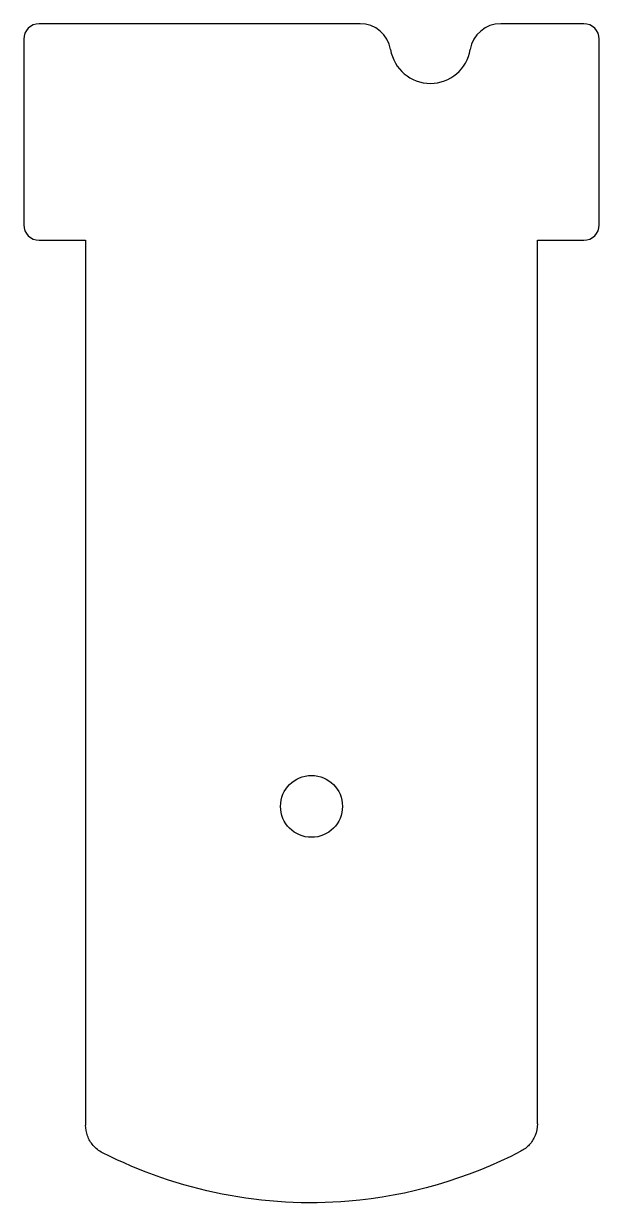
# Model space of a CAD drawing. Header units: millimetres. Extents: x 40.3 to 49.7, y -20.2 to -1.
import ezdxf

# ---------------------------------------------------------------- set-up
doc = ezdxf.new("R2010")
doc.units = ezdxf.units.MM
doc.layers.get('0').update_dxf_attribs({"linetype": 'CONTINUOUS'})

msp = doc.modelspace()

# ---------------------------------------------------------------- linework, layer by layer
for p, q in [((45.784, -1.02), (40.6, -1.02)), ((49.4, -1.02), (48.058, -1.02)), ((40.35, -1.27), (40.35, -4.27)), ((49.65, -4.27), (49.65, -1.27)), ((40.6, -4.52), (41.35, -4.52)), ((41.35, -4.52), (41.35, -18.823)), ((48.65, -18.802), (48.65, -4.52)), ((48.65, -4.52), (49.4, -4.52))]:
    msp.add_line(p, q)
msp.add_circle((45, -13.67), 0.5)
for centre, radius, start, end in [((40.6, -1.27), 0.25, 90, 180), ((45.784, -1.52), 0.5, 9.4224, 90), ((48.058, -1.52), 0.5, 90, 170.5776), ((49.4, -1.27), 0.25, 0, 90), ((46.921, -1.331), 0.653, 189.4224, 350.5776), ((40.6, -4.27), 0.25, 180, 270), ((49.4, -4.27), 0.25, -90, 0)]:
    msp.add_arc(centre, radius, start, end)
for points, knots in [([(41.623, -19.268), (41.565, -19.239), (41.513, -19.198), (41.432, -19.104), (41.402, -19.052), (41.361, -18.941), (41.35, -18.882), (41.35, -18.823)], [0, 0, 0, 0, 0.01953222, 0.01953222, 0.03734164, 0.03734164, 0.05515105, 0.05515105, 0.05515105, 0.05515105]), ([(48.65, -18.802), (48.65, -18.867), (48.637, -18.931), (48.59, -19.046), (48.559, -19.096), (48.48, -19.182), (48.433, -19.218), (48.381, -19.245)], [0, 0, 0, 0, 0.01953222, 0.01953222, 0.037129, 0.037129, 0.05472577, 0.05472577, 0.05472577, 0.05472577]), ([(48.381, -19.245), (47.519, -19.693), (46.567, -19.971), (45.602, -20.052), (44.24, -20.166), (42.843, -19.889), (41.623, -19.268)], [-0.4800783, -0.4800783, -0.4800783, -0.4800783, -0.0846651, -0.0846651, -0.0846651, 0.4731119, 0.4731119, 0.4731119, 0.4731119])]:
    msp.add_open_spline(points, degree=3, knots=knots)

doc.saveas('drawing.dxf')
